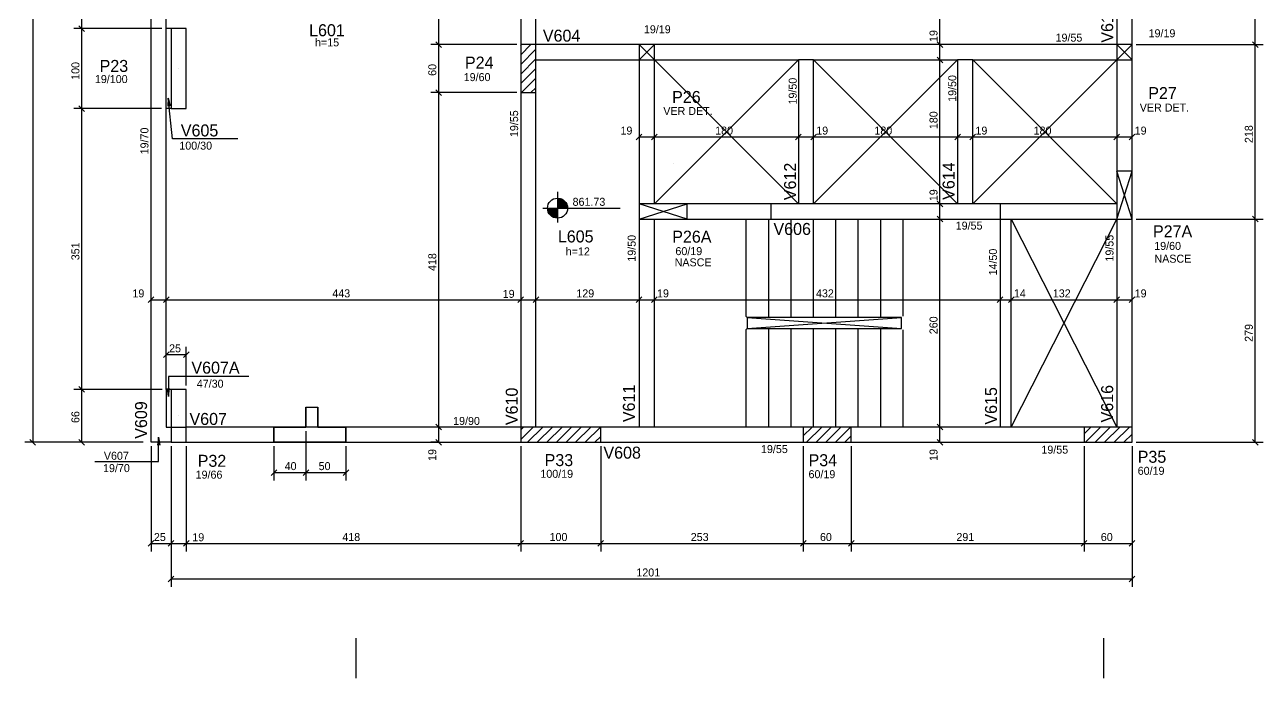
# Model space of a CAD drawing. Header units: metres. Extents: x 719 to 2270, y 370 to 2002.
# Drawn here: x 722 to 2270, y 370 to 1187 of the extents above; entities that cross this region are included whole.
import ezdxf

# ---------------------------------------------------------------- set-up
doc = ezdxf.new("R2010")
doc.units = ezdxf.units.M
for name, color, linetype in [('1', 1, 'Continuous'), ('2', 2, 'Continuous'), ('3', 3, 'Continuous'), ('4', 4, 'Continuous'), ('6', 6, 'Continuous'), ('7', 7, 'Continuous'), ('8', 8, 'Continuous'), ('9', 9, 'Continuous')]:
    doc.layers.add(name, color=color, linetype=linetype)

msp = doc.modelspace()

# ---------------------------------------------------------------- linework, layer by layer
at = {"layer": '1', "linetype": 'Continuous'}
for p, q in [((1489.544, 1142.8827), (1508.544, 1161.8827)), ((1508.544, 1142.8827), (1489.544, 1161.8827)), ((2086.544, 1142.8827), (2105.544, 1161.8827)), ((2105.544, 1142.8827), (2086.544, 1161.8827)), ((2086.544, 943.8827), (2105.544, 1003.8827)), ((2105.544, 943.8827), (2086.544, 1003.8827)), ((1489.544, 943.8827), (1549.544, 962.8827)), ((1549.544, 943.8827), (1489.544, 962.8827)), ((1954.544, 683.8827), (2086.544, 943.8827)), ((1954.544, 943.8827), (2086.544, 683.8827))]:
    msp.add_line(p, q, dxfattribs=at)
at = {"layer": '2', "linetype": 'Continuous'}
for p, q in [((796.477475, 1178.347166), (789.406407, 1185.418234)), ((796.477475, 1178.347166), (789.406407, 1185.418234)), ((796.477475, 1178.347166), (789.406407, 1185.418234)), ((1242.52467, 1158.347166), (1235.453602, 1165.418234)), ((1242.52467, 1158.347166), (1235.453602, 1165.418234)), ((1868.990813, 1158.347166), (1861.919745, 1165.418234)), ((1868.990813, 1158.347166), (1861.919745, 1165.418234)), ((2263.075399, 1158.347166), (2256.004332, 1165.418234)), ((2263.075399, 1158.347166), (2256.004332, 1165.418234)), ((1499.044, 1152.3827), (1499.044, 1152.3827)), ((1868.990813, 1139.347166), (1861.919745, 1146.418234)), ((1868.990813, 1139.347166), (1861.919745, 1146.418234)), ((2096.044, 1152.3827), (2096.044, 1152.3827)), ((914.044, 1131.8827), (914.044, 1131.8827)), ((1351.044, 1131.8827), (1351.044, 1131.8827)), ((1242.52467, 1098.347166), (1235.453602, 1105.418234)), ((1242.52467, 1098.347166), (1235.453602, 1105.418234)), ((796.477475, 1078.347166), (789.406407, 1085.418234)), ((796.477475, 1078.347166), (789.406407, 1085.418234)), ((1486.008466, 1042.929619), (1493.079534, 1050.000686)), ((1505.008466, 1042.929619), (1512.079534, 1050.000686)), ((1505.008466, 1042.929619), (1512.079534, 1050.000686)), ((1685.008466, 1042.929619), (1692.079534, 1050.000686)), ((1685.008466, 1042.929619), (1692.079534, 1050.000686)), ((1704.008466, 1042.929619), (1711.079534, 1050.000686)), ((1704.008466, 1042.929619), (1711.079534, 1050.000686)), ((1884.008466, 1042.929619), (1891.079534, 1050.000686)), ((1884.008466, 1042.929619), (1891.079534, 1050.000686)), ((1903.008466, 1042.929619), (1910.079534, 1050.000686)), ((1903.008466, 1042.929619), (1910.079534, 1050.000686)), ((2083.008466, 1042.929619), (2090.079534, 1050.000686)), ((2083.008466, 1042.929619), (2090.079534, 1050.000686)), ((2102.008466, 1042.929619), (2109.079534, 1050.000686)), ((1532.134659, 1012.97336), (1532.134659, 1012.97336)), ((1868.990813, 959.347166), (1861.919745, 966.418234)), ((1868.990813, 959.347166), (1861.919745, 966.418234)), ((2096.044, 973.8827), (2096.044, 973.8827)), ((1868.990813, 940.347166), (1861.919745, 947.418234)), ((1868.990813, 940.347166), (1861.919745, 947.418234)), ((2263.075399, 940.347166), (2256.004332, 947.418234)), ((2263.075399, 940.347166), (2256.004332, 947.418234)), ((876.008466, 839.416551), (883.079534, 846.487619)), ((895.008466, 839.416551), (902.079534, 846.487619)), ((895.008466, 839.416551), (902.079534, 846.487619)), ((1338.008466, 839.416551), (1345.079534, 846.487619)), ((1338.008466, 839.416551), (1345.079534, 846.487619)), ((1338.008466, 839.416551), (1345.079534, 846.487619)), ((1357.008466, 839.416551), (1364.079534, 846.487619)), ((1357.008466, 839.416551), (1364.079534, 846.487619)), ((1486.008466, 839.416551), (1493.079534, 846.487619)), ((1486.008466, 839.416551), (1493.079534, 846.487619)), ((1505.008466, 839.416551), (1512.079534, 846.487619)), ((1505.008466, 839.416551), (1512.079534, 846.487619)), ((1937.008466, 839.416551), (1944.079534, 846.487619)), ((1937.008466, 839.416551), (1944.079534, 846.487619)), ((1951.008466, 839.416551), (1958.079534, 846.487619)), ((1951.008466, 839.416551), (1958.079534, 846.487619)), ((2083.008466, 839.416551), (2090.079534, 846.487619)), ((2083.008466, 839.416551), (2090.079534, 846.487619)), ((2102.008466, 839.416551), (2109.079534, 846.487619)), ((902.079534, 777.830147), (895.008466, 770.75908)), ((927.079534, 777.830147), (920.008466, 770.75908)), ((796.477475, 727.347166), (789.406407, 734.418234)), ((796.477475, 727.347166), (789.406407, 734.418234)), ((914.044, 697.8827), (914.044, 697.8827)), ((1242.52467, 680.347166), (1235.453602, 687.418234)), ((1242.52467, 680.347166), (1235.453602, 687.418234)), ((1868.990813, 680.347166), (1861.919745, 687.418234)), ((1868.990813, 680.347166), (1861.919745, 687.418234)), ((728.118288, 668.418234), (735.189356, 661.347166)), ((796.477475, 661.347166), (789.406407, 668.418234)), ((1242.52467, 661.347166), (1235.453602, 668.418234)), ((1391.544, 674.3827), (1391.544, 674.3827)), ((1724.544, 674.3827), (1724.544, 674.3827)), ((1868.990813, 661.347166), (1861.919745, 668.418234)), ((2075.544, 674.3827), (2075.544, 674.3827)), ((2263.075399, 661.347166), (2256.004332, 668.418234)), ((1029.423817, 623.482454), (1036.494885, 630.553522)), ((1069.423817, 623.482454), (1076.494885, 630.553522)), ((1069.423817, 623.482454), (1076.494885, 630.553522)), ((1119.423817, 623.482454), (1126.494885, 630.553522)), ((876.008466, 534.842865), (883.079534, 541.913933)), ((901.008466, 534.842865), (908.079534, 541.913933)), ((901.008466, 534.842865), (908.079534, 541.913933)), ((920.008466, 534.842865), (927.079534, 541.913933)), ((920.008466, 534.842865), (927.079534, 541.913933)), ((1338.008466, 534.842865), (1345.079534, 541.913933)), ((1338.008466, 534.842865), (1345.079534, 541.913933)), ((1438.008466, 534.842865), (1445.079534, 541.913933)), ((1438.008466, 534.842865), (1445.079534, 541.913933)), ((1691.008466, 534.842865), (1698.079534, 541.913933)), ((1691.008466, 534.842865), (1698.079534, 541.913933)), ((1751.008466, 534.842865), (1758.079534, 541.913933)), ((1751.008466, 534.842865), (1758.079534, 541.913933)), ((2042.008466, 534.842865), (2049.079534, 541.913933)), ((2042.008466, 534.842865), (2049.079534, 541.913933)), ((2102.008466, 534.842865), (2109.079534, 541.913933)), ((901.008466, 490.517977), (908.079534, 497.589044)), ((2102.008466, 490.517977), (2109.079534, 497.589044))]:
    msp.add_line(p, q, dxfattribs=at)
at = {"layer": '3', "linetype": 'Continuous'}
for p, q in [((879.544, 664.8827), (879.544, 1766.8827)), ((904.544, 1181.8827), (898.544, 1181.8827)), ((1341.544, 1149.210956), (1354.215745, 1161.8827)), ((1341.544, 1161.231771), (1342.194929, 1161.8827)), ((1341.544, 1137.19014), (1360.544, 1156.19014)), ((1341.544, 1125.169325), (1360.544, 1144.169325)), ((1341.544, 1113.14851), (1360.544, 1132.14851)), ((1342.299006, 1101.8827), (1360.544, 1120.127694)), ((1354.319821, 1101.8827), (1360.544, 1108.106879)), ((904.544, 1081.8827), (898.544, 1081.8827)), ((898.544, 730.8827), (898.544, 1081.8827)), ((1387.541149, 977.861197), (1387.541149, 939.714416)), ((1387.541149, 970.009091), (1387.541149, 945.009091)), ((1387.541149, 969.401743), (1391.390273, 969.401743)), ((1387.541149, 968.608894), (1393.289611, 968.608894)), ((1387.541149, 967.816045), (1394.613406, 967.816045)), ((1387.541149, 967.023184), (1395.648668, 967.023184)), ((1387.541149, 966.230395), (1396.496007, 966.230395)), ((1387.541149, 965.437546), (1397.205016, 965.437546)), ((1387.541149, 964.644685), (1397.804353, 964.644685)), ((1387.541149, 963.851836), (1398.312375, 963.851836)), ((1387.541149, 963.058987), (1398.741529, 963.058987)), ((1387.541149, 962.266138), (1399.100587, 962.266138)), ((1387.541149, 961.473288), (1399.395892, 961.473288)), ((1387.541149, 960.680487), (1399.632165, 960.680487)), ((1387.541149, 959.887638), (1399.812744, 959.887638)), ((1369.282453, 957.509091), (1466.006598, 957.509091)), ((1387.541101, 956.716289), (1375.041101, 956.716289)), ((1375.041149, 957.509091), (1400.041149, 957.509091)), ((1387.541101, 955.92344), (1375.142095, 955.92344)), ((1387.541101, 955.130591), (1375.269458, 955.130591)), ((1387.541101, 954.337742), (1375.450084, 954.337742)), ((1387.541101, 953.544941), (1375.686357, 953.544941)), ((1387.541101, 952.752044), (1375.981662, 952.752044)), ((1387.541101, 951.959243), (1376.34072, 951.959243)), ((1387.541101, 951.166394), (1376.769874, 951.166394)), ((1387.541101, 950.373545), (1377.277896, 950.373545)), ((1387.541101, 949.580696), (1377.877281, 949.580696)), ((1387.541101, 948.787894), (1378.586242, 948.787894)), ((1387.541101, 947.994985), (1379.433582, 947.994985)), ((1387.541101, 947.202184), (1380.468843, 947.202184)), ((1387.541101, 946.409335), (1381.792638, 946.409335)), ((1387.541101, 945.616486), (1383.692024, 945.616486)), ((1387.541149, 959.094789), (1399.940154, 959.094789)), ((1387.541149, 958.30194), (1400.041149, 958.30194)), ((904.544, 730.8827), (898.544, 730.8827)), ((1341.544, 668.378344), (1357.048356, 683.8827)), ((1341.544, 680.39916), (1345.027541, 683.8827)), ((1350.069171, 664.8827), (1369.069171, 683.8827)), ((1362.089986, 664.8827), (1381.089986, 683.8827)), ((1374.110802, 664.8827), (1393.110802, 683.8827)), ((1386.131617, 664.8827), (1405.131617, 683.8827)), ((1398.152432, 664.8827), (1417.152432, 683.8827)), ((1410.173248, 664.8827), (1429.173248, 683.8827)), ((1422.194063, 664.8827), (1441.194063, 683.8827)), ((1694.544, 672.774701), (1705.651999, 683.8827)), ((1698.672814, 664.8827), (1717.672814, 683.8827)), ((1710.69363, 664.8827), (1729.69363, 683.8827)), ((1722.714445, 664.8827), (1741.714445, 683.8827)), ((1734.73526, 664.8827), (1753.73526, 683.8827)), ((2045.544, 675.171058), (2054.255642, 683.8827)), ((2047.276457, 664.8827), (2066.276457, 683.8827)), ((2059.297273, 664.8827), (2078.297273, 683.8827)), ((2071.318088, 664.8827), (2090.318088, 683.8827)), ((2083.338903, 664.8827), (2102.338903, 683.8827)), ((1434.214878, 664.8827), (1441.544, 672.211822)), ((1746.756075, 664.8827), (1754.544, 672.670625)), ((2095.359719, 664.8827), (2105.544, 675.066982)), ((904.544, 664.8827), (879.544, 664.8827)), ((1135.388191, 419.841243), (1135.388191, 369.841743)), ((1135.388191, 419.841243), (1135.388191, 369.841743)), ((2069.8723, 419.841243), (2069.8723, 369.841743)), ((2069.8723, 419.841243), (2069.8723, 369.841743))]:
    msp.add_line(p, q, dxfattribs=at)
for points in [[(898.544, 1181.8827), (898.544, 1692.8827)], [(1341.544, 1362.8827), (1341.544, 1161.8827)], [(1360.544, 1161.8827), (1360.544, 1362.8827)], [(2086.544, 1302.8827), (2086.544, 1161.8827)], [(2105.544, 1161.8827), (2105.544, 1302.8827)], [(1489.544, 1161.8827), (1360.544, 1161.8827)], [(1698.044, 1161.8827), (1508.544, 1161.8827)], [(1897.044, 1161.8827), (1698.044, 1161.8827)], [(2086.544, 1161.8827), (1897.044, 1161.8827)], [(1360.544, 1142.8827), (1489.544, 1142.8827)], [(1508.544, 1142.8827), (1688.544, 1142.8827)], [(1688.544, 1142.8827), (1688.544, 962.8827)], [(1707.544, 1142.8827), (1688.544, 1142.8827)], [(1707.544, 1142.8827), (1887.544, 1142.8827)], [(1707.544, 962.8827), (1707.544, 1142.8827)], [(1887.544, 1142.8827), (1887.544, 962.8827)], [(1906.544, 1142.8827), (1887.544, 1142.8827)], [(1906.544, 1142.8827), (2086.544, 1142.8827)], [(1906.544, 962.8827), (1906.544, 1142.8827)], [(1341.544, 1101.8827), (1341.544, 683.8827)], [(1360.544, 683.8827), (1360.544, 1101.8827)], [(1688.544, 962.8827), (1654.544, 962.8827)], [(1707.544, 962.8827), (1688.544, 962.8827)], [(1887.544, 962.8827), (1707.544, 962.8827)], [(1906.544, 962.8827), (1887.544, 962.8827)], [(1940.544, 962.8827), (1906.544, 962.8827)], [(1489.544, 943.8827), (1489.544, 683.8827)], [(1508.544, 683.8827), (1508.544, 943.8827)], [(1654.544, 943.8827), (1698.044, 943.8827)], [(1698.044, 943.8827), (1897.044, 943.8827)], [(1897.044, 943.8827), (1940.544, 943.8827)], [(1940.544, 943.8827), (1940.544, 683.8827)], [(1954.544, 683.8827), (1954.544, 943.8827)], [(2086.544, 943.8827), (2086.544, 683.8827)], [(2105.544, 683.8827), (2105.544, 943.8827)], [(1341.544, 683.8827), (923.544, 683.8827)], [(1489.544, 683.8827), (1441.544, 683.8827)], [(1508.544, 683.8827), (1489.544, 683.8827)], [(1694.544, 683.8827), (1508.544, 683.8827)], [(1940.544, 683.8827), (1754.544, 683.8827)], [(1954.544, 683.8827), (1940.544, 683.8827)], [(2045.544, 683.8827), (1954.544, 683.8827)], [(923.544, 664.8827), (1341.544, 664.8827)], [(1441.544, 664.8827), (1499.044, 664.8827)], [(1499.044, 664.8827), (1694.544, 664.8827)], [(1754.544, 664.8827), (1947.544, 664.8827)], [(1947.544, 664.8827), (2045.544, 664.8827)]]:
    msp.add_lwpolyline(points, dxfattribs=at)
msp.add_circle((1387.541149, 957.509091), 12.5, dxfattribs=at)
at = {"layer": '6', "linetype": 'Continuous'}
for p, q in [((1072.959351, 708.8827), (1072.959351, 683.8827)), ((1087.959351, 683.8827), (1087.959351, 708.8827)), ((1032.959351, 683.8827), (1032.959351, 664.8827)), ((1032.959351, 683.8827), (1072.959351, 683.8827)), ((1122.959351, 683.8827), (1087.959351, 683.8827)), ((1122.959351, 664.8827), (1122.959351, 683.8827)), ((1032.959351, 664.8827), (1072.959351, 664.8827)), ((1072.959351, 664.8827), (1122.959351, 664.8827))]:
    msp.add_line(p, q, dxfattribs=at)
at = {"layer": '7', "linetype": 'Continuous'}
for points in [[(904.544, 1081.8827), (923.544, 1081.8827), (923.544, 1181.8827), (904.544, 1181.8827), (904.544, 1081.8827)], [(1341.544, 1101.8827), (1360.544, 1101.8827), (1360.544, 1161.8827), (1341.544, 1161.8827), (1341.544, 1101.8827)], [(1489.544, 943.8827), (1654.544, 943.8827), (1654.544, 962.8827), (1508.544, 962.8827), (1508.544, 1161.8827), (1489.544, 1161.8827), (1489.544, 943.8827)], [(1489.544, 1142.8827), (1508.544, 1142.8827), (1508.544, 1161.8827), (1489.544, 1161.8827), (1489.544, 1142.8827)], [(2105.544, 943.8827), (2105.544, 1161.8827), (2086.544, 1161.8827), (2086.544, 962.8827), (1940.544, 962.8827), (1940.544, 943.8827), (2105.544, 943.8827)], [(2086.544, 1142.8827), (2105.544, 1142.8827), (2105.544, 1161.8827), (2086.544, 1161.8827), (2086.544, 1142.8827)], [(2086.544, 943.8827), (2105.544, 943.8827), (2105.544, 1003.8827), (2086.544, 1003.8827), (2086.544, 943.8827)], [(1489.544, 943.8827), (1549.544, 943.8827), (1549.544, 962.8827), (1489.544, 962.8827), (1489.544, 943.8827)], [(904.544, 664.8827), (923.544, 664.8827), (923.544, 730.8827), (904.544, 730.8827), (904.544, 664.8827)], [(1341.544, 664.8827), (1441.544, 664.8827), (1441.544, 683.8827), (1341.544, 683.8827), (1341.544, 664.8827)], [(1694.544, 664.8827), (1754.544, 664.8827), (1754.544, 683.8827), (1694.544, 683.8827), (1694.544, 664.8827)], [(2045.544, 664.8827), (2105.544, 664.8827), (2105.544, 683.8827), (2045.544, 683.8827), (2045.544, 664.8827)]]:
    msp.add_lwpolyline(points, dxfattribs=at)
at = {"layer": '8', "linetype": 'Continuous'}
msp.add_lwpolyline([(1087.959351, 708.8827), (1087.959351, 683.8827), (1122.959351, 683.8827), (1122.959351, 664.8827), (1032.959351, 664.8827), (1032.959351, 683.8827), (1072.959351, 683.8827), (1072.959351, 708.8827), (1087.959351, 708.8827)], dxfattribs=at)
at = {"layer": '9', "linetype": 'Continuous'}
for p, q in [((731.653822, 1766.8827), (731.653822, 664.8827)), ((792.941941, 1181.8827), (792.941941, 1362.8827)), ((1238.989136, 1161.8827), (1238.989136, 1362.88262)), ((1865.455279, 1161.8827), (1865.455279, 1362.8827)), ((2259.539866, 1161.8827), (2259.539866, 1302.8827)), ((893.149343, 1181.8827), (782.941941, 1181.8827)), ((874.544, 1181.8827), (782.941941, 1181.8827)), ((792.941941, 1081.8827), (792.941941, 1181.8827)), ((1336.544, 1161.8827), (1228.989136, 1161.8827)), ((1238.989136, 1101.8827), (1238.989136, 1161.8827)), ((1865.455279, 1142.8827), (1865.455279, 1161.8827)), ((2110.544, 1161.8827), (2269.539866, 1161.8827)), ((2259.539866, 943.8827), (2259.539866, 1161.8827)), ((1508.544, 962.8827), (1688.544, 1142.8827)), ((1508.544, 1142.8827), (1688.544, 962.8827)), ((1707.544, 962.8827), (1887.544, 1142.8827)), ((1707.544, 1142.8827), (1887.544, 962.8827)), ((1865.455279, 962.8827), (1865.455279, 1142.8827)), ((1906.544, 962.8827), (2086.544, 1142.8827)), ((1906.544, 1142.8827), (2086.544, 962.8827)), ((1336.544, 1101.8827), (1228.989136, 1101.8827)), ((1238.989136, 683.8827), (1238.989136, 1101.8827)), ((892.550215, 1081.8827), (782.941941, 1081.8827)), ((792.941941, 730.8827), (792.941941, 1081.8827)), ((1489.544, 1046.465152), (1508.544, 1046.465152)), ((1508.544, 1046.465152), (1688.544, 1046.465152)), ((1688.544, 1046.465152), (1707.544, 1046.465152)), ((1707.544, 1046.465152), (1887.544, 1046.465152)), ((1887.544, 1046.465152), (1906.544, 1046.465152)), ((1906.544, 1046.465152), (2086.544, 1046.465152)), ((2086.544, 1046.465152), (2105.544, 1046.465152)), ((1865.455279, 943.8827), (1865.455279, 962.8827)), ((1623.044, 942.3827), (1623.044, 822.3827)), ((1651.044, 943.8827), (1651.044, 820.8827)), ((1679.044, 943.8827), (1679.044, 820.8827)), ((1707.044, 943.8827), (1707.044, 820.8827)), ((1735.044, 943.8827), (1735.044, 820.8827)), ((1763.044, 943.8827), (1763.044, 820.8827)), ((1791.044, 943.8827), (1791.044, 820.8827)), ((1819.044, 943.8827), (1819.044, 822.3827)), ((1865.455279, 683.8827), (1865.455279, 943.8827)), ((2110.544, 943.8827), (2269.539866, 943.8827)), ((2259.539866, 664.8827), (2259.539866, 943.8827)), ((879.544, 842.952085), (898.544, 842.952085)), ((898.544, 842.952085), (1341.544, 842.952085)), ((1341.544, 842.952085), (1360.544, 842.952085)), ((1360.544, 842.952085), (1489.544, 842.952085)), ((1489.544, 842.952085), (1508.544, 842.952085)), ((1508.544, 842.952085), (1940.544, 842.952085)), ((1940.544, 842.952085), (1954.544, 842.952085)), ((1954.544, 842.952085), (2086.544, 842.952085)), ((2086.544, 842.952085), (2105.544, 842.952085)), ((1624.544, 820.8827), (1623.044, 822.3827)), ((1624.544, 820.8827), (1817.544, 806.8827)), ((1624.544, 806.8827), (1817.544, 820.8827)), ((1624.544, 806.8827), (1623.044, 805.3827)), ((1623.044, 805.3827), (1623.044, 683.8827)), ((1651.044, 806.8827), (1651.044, 683.8827)), ((1679.044, 806.8827), (1679.044, 683.8827)), ((1707.044, 806.8827), (1707.044, 683.8827)), ((1735.044, 806.8827), (1735.044, 683.8827)), ((1763.044, 806.8827), (1763.044, 683.8827)), ((1791.044, 806.8827), (1791.044, 683.8827)), ((1819.044, 805.3827), (1819.044, 683.8827)), ((898.544, 751.825982), (898.544, 784.294613)), ((923.544, 774.294613), (898.544, 774.294613)), ((923.544, 735.8827), (923.544, 784.294613)), ((893.550539, 730.8827), (782.941941, 730.8827)), ((792.941941, 664.8827), (792.941941, 730.8827)), ((1238.682941, 683.8827), (1228.989136, 683.8827)), ((1238.989136, 664.8827), (1238.989136, 683.8827)), ((1865.455279, 664.8827), (1865.455279, 683.8827)), ((1072.959351, 678.8827), (1072.959351, 617.017988)), ((869.544, 664.8827), (721.653822, 664.8827)), ((879.544, 659.8827), (879.544, 528.378399)), ((904.544, 659.8827), (904.544, 528.378399)), ((904.544, 654.8827), (904.544, 484.05351)), ((923.544, 659.8827), (923.544, 528.378399)), ((1032.959351, 659.8827), (1032.959351, 617.017988)), ((1122.959351, 659.8827), (1122.959351, 617.017988)), ((1239.224534, 664.8827), (1228.989136, 664.8827)), ((1341.544, 659.8827), (1341.544, 528.378399)), ((1441.544, 659.8827), (1441.544, 528.378399)), ((1694.544, 659.8827), (1694.544, 528.378399)), ((1754.544, 659.8827), (1754.544, 528.378399)), ((2045.544, 659.8827), (2045.544, 528.378399)), ((2105.544, 659.8827), (2105.544, 528.378399)), ((2105.544, 654.8827), (2105.544, 484.05351)), ((2110.544, 664.8827), (2269.539866, 664.8827)), ((1032.959351, 627.017988), (1072.959351, 627.017988)), ((1072.959351, 627.017988), (1122.959351, 627.017988)), ((879.544, 538.378399), (904.544, 538.378399)), ((904.544, 539.62192), (904.544, 528.378399)), ((904.544, 538.378399), (923.544, 538.378399)), ((923.544, 538.378399), (1341.544, 538.378399)), ((1341.544, 538.378399), (1441.544, 538.378399)), ((1441.544, 538.378399), (1694.544, 538.378399)), ((1694.544, 538.378399), (1754.544, 538.378399)), ((1754.544, 538.378399), (2045.544, 538.378399)), ((2045.544, 538.378399), (2105.544, 538.378399)), ((904.544, 494.05351), (2105.544, 494.05351))]:
    msp.add_line(p, q, dxfattribs=at)
at = {"layer": '9'}
for p, q in [((898.544, 1081.8827), (898.544, 1181.8827)), ((898.544, 730.8827), (898.544, 683.8827)), ((898.544, 683.8827), (904.544, 683.8827)), ((904.544, 683.8827), (923.544, 683.8827))]:
    msp.add_line(p, q, dxfattribs=at)
at = {"layer": '9', "linetype": 'Continuous'}
for points in [[(987.876028, 1044.072604), (906.091153, 1044.072604), (900.943035, 1094.968771), (903.239421, 1085.236011), (900.943035, 1094.968771), (900.64215, 1084.973298)], [(1624.544, 806.8827), (1817.544, 806.8827), (1817.544, 820.8827), (1624.544, 820.8827), (1624.544, 806.8827)], [(1001.73677, 746.994043), (901.320423, 746.994043), (901.320423, 722.034232), (900.015161, 731.948681), (901.320423, 722.034232), (902.625685, 731.948681)], [(809.265792, 640.62228), (888.99156, 640.62228), (888.99156, 671.245422), (890.296822, 661.330974), (888.99156, 671.245422), (887.686298, 661.330974)]]:
    msp.add_lwpolyline(points, dxfattribs=at)

# ---------------------------------------------------------------- texts
at = {"layer": '2', "linetype": 'Continuous'}
for s, p in [('19', (1862.455279, 1165.21603)), ('100', (789.941941, 1117.8827)), ('60', (1235.989136, 1122.8827)), ('180', (1862.455279, 1056.263156)), ('218', (2256.539866, 1038.8827)), ('19', (1862.455279, 966.21603)), ('351', (789.941941, 892.3827)), ('418', (1235.989136, 878.8827)), ('260', (1862.455279, 799.8827)), ('279', (2256.539866, 790.3827)), ('66', (789.941941, 688.8827)), ('19', (1235.989136, 641.54937)), ('19', (1862.455279, 641.54937))]:
    msp.add_text(s, height=10, rotation=90, dxfattribs=at).set_placement(p)
for s, p in [('19', (1466.21067, 1049.465152)), ('180', (1584.544, 1049.465152)), ('19', (1710.87733, 1049.465152)), ('180', (1783.544, 1049.465152)), ('19', (1909.87733, 1049.465152)), ('180', (1982.544, 1049.465152)), ('19', (2108.87733, 1049.465152)), ('19', (856.21067, 845.952085)), ('443', (1106.044, 845.952085)), ('19', (1319.005132, 845.337397)), ('129', (1411.044, 845.952085)), ('19', (1511.87733, 845.952085)), ('432', (1710.544, 845.952085)), ('14', (1957.87733, 845.952085)), ('132', (2006.544, 845.952085)), ('19', (2108.87733, 845.952085)), ('25', (902.044, 777.294613)), ('40', (1046.459351, 630.017988)), ('50', (1088.959351, 630.017988)), ('25', (883.044, 541.378399)), ('19', (931.048092, 541.088646)), ('418', (1118.544, 541.378399)), ('100', (1377.544, 541.378399)), ('253', (1554.044, 541.378399)), ('60', (1715.544, 541.378399)), ('291', (1886.044, 541.378399)), ('60', (2066.544, 541.378399)), ('1201', (1486.044, 497.05351))]:
    msp.add_text(s, height=10, dxfattribs=at).set_placement(p)
at = {"layer": '3', "linetype": 'Continuous'}
for s, p in [('19/19', (1495.488133, 1176.101668)), ('19/19', (2126.278197, 1171.12541)), ('h=15', (1084.415983, 1159.730006)), ('19/55', (2009.996228, 1165.657826)), ('19/100', (809.315427, 1113.87534)), ('19/60', (1270.268491, 1116.317492)), ('VER DET.', (1519.744723, 1073.941762)), ('VER DET.', (2115.211136, 1078.20908)), ('100/30', (914.854231, 1030.64848)), ('861.73', (1406.341236, 960.414645)), ('19/55', (1885.187428, 930.689683)), ('19/60', (2133.309488, 905.285507)), ('h=12', (1397.805716, 898.395154)), ('60/19', (1534.87387, 898.771654)), ('NASCE', (2133.58298, 889.332738)), ('NASCE', (1533.924643, 884.770564)), ('47/30', (936.651032, 733.071593)), ('19/90', (1257.039595, 686.493095)), ('V607', (820.513417, 642.939115)), ('19/55', (1641.826103, 651.318562)), ('19/55', (1992.286813, 650.619815)), ('19/70', (819.500646, 627.533946)), ('60/19', (2112.645654, 624.167434)), ('19/66', (935.215194, 619.347316)), ('100/19', (1366.076145, 620.408263)), ('60/19', (1701.245368, 619.903234))]:
    msp.add_text(s, height=10, dxfattribs=at).set_placement(p)
for s, p in [('19/50', (1686.462276, 1087.082358)), ('19/50', (1885.879345, 1090.41891)), ('19/55', (1338.277396, 1046.372108)), ('19/70', (876.235807, 1024.757102)), ('19/50', (1485.192087, 890.580553)), ('19/55', (2082.388625, 890.770868)), ('14/50', (1936.794, 873.374038))]:
    msp.add_text(s, height=10, rotation=90, dxfattribs=at).set_placement(p)
at = {"layer": '4', "linetype": 'Continuous'}
for s, p in [('V617', (2081.985612, 1164.352682)), ('V612', (1685.628138, 967.455975)), ('V614', (1883.794, 967.873044)), ('V610', (1337.794, 686.276007)), ('V611', (1484.182234, 690.017987)), ('V615', (1936.794, 686.905238)), ('V616', (2081.977355, 689.627388)), ('V609', (874.469865, 669.226778))]:
    msp.add_text(s, height=15, rotation=90, dxfattribs=at).set_placement(p)
for s, p in [('L601', (1077.048189, 1172.441216)), ('V604', (1369.196814, 1165.6327)), ('P24', (1271.849461, 1131.94988)), ('P23', (815.215753, 1127.785516)), ('P26', (1530.692783, 1088.982893)), ('P27', (2125.823843, 1093.843908)), ('V605', (916.684562, 1047.171794)), ('L605', (1387.932594, 914.667323)), ('P26A', (1530.885268, 914.341454)), ('V606', (1657.400349, 924.01212)), ('P27A', (2131.766836, 921.011075)), ('V607A', (929.934527, 750.615475)), ('V607', (927.520994, 686.48447)), ('P33', (1371.394302, 635.028395)), ('V608', (1444.911257, 644.327711)), ('P34', (1701.245368, 634.903234)), ('P35', (2112.645654, 639.167434)), ('P32', (937.807342, 634.131304))]:
    msp.add_text(s, height=15, dxfattribs=at).set_placement(p)

doc.saveas('drawing.dxf')
